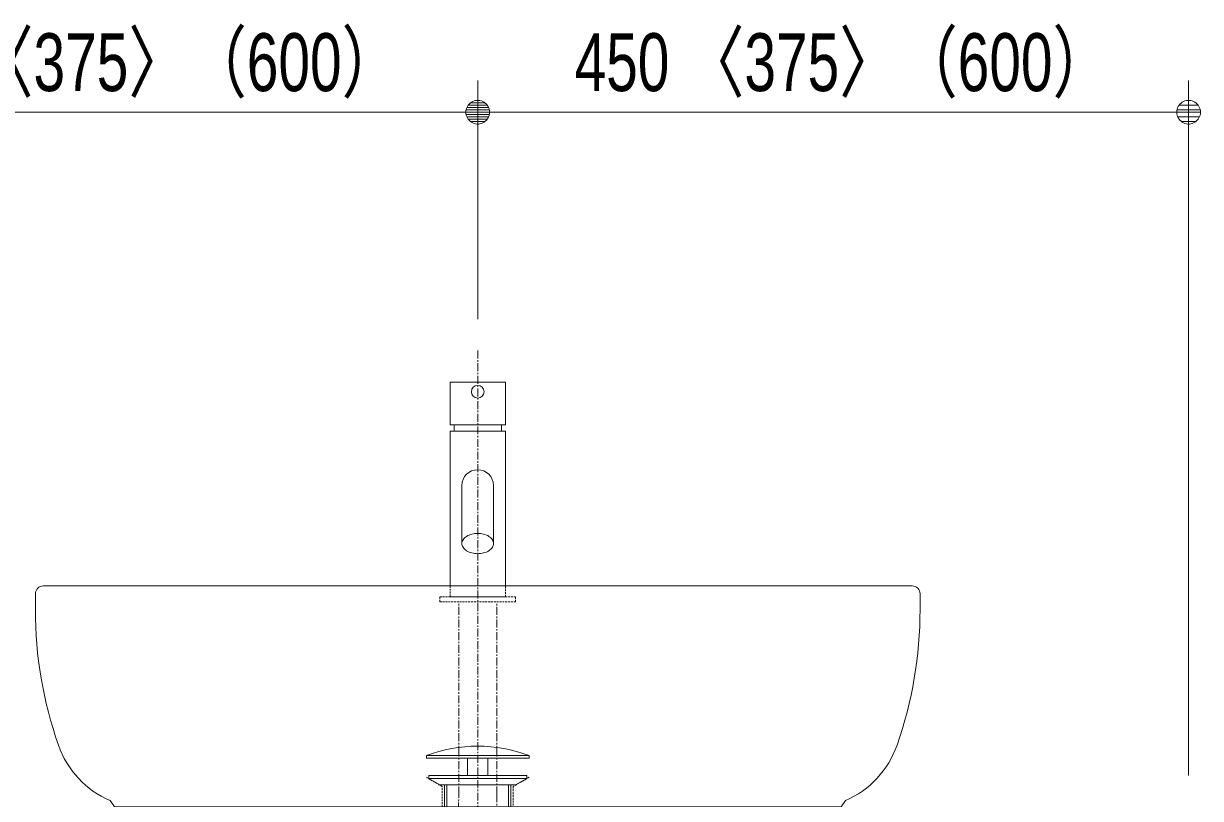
# Model space of a CAD drawing. Units: millimetres, scale not verified. Extents: x -6062 to 6062, y -3045 to 3045.
# Drawn here: x -5155 to -4410, y -1325 to -834 of the extents above; entities that cross this region are included whole.
import ezdxf
from ezdxf.enums import TextEntityAlignment as Align

# ---------------------------------------------------------------- set-up
doc = ezdxf.new("R2010")
doc.units = ezdxf.units.MM
doc.header["$LTSCALE"] = 20
doc.linetypes.add('CHAIN1', pattern=[8, 5, -1, 1, -1])
doc.linetypes.add('DASHED1', pattern=[1.8, 1.2, -0.6])
for name, color, linetype, lineweight in [('0-2_5ボウル・キャビネット', 7, 'Continuous', 9), ('0-4_0', 7, 'Continuous', 9), ('0-5_2寸法-1', 7, 'Continuous', 9), ('0-6_4給排水', 7, 'Continuous', 9)]:
    doc.layers.add(name, color=color, linetype=linetype, lineweight=lineweight)
doc.styles.add('ＭＳ Ｐゴシック', font='')
doc.styles.get('ＭＳ Ｐゴシック').set_extended_font_data('MS PGothic')

# ---------------------------------------------------------------- blocks, each defined once
blk = doc.blocks.new('_Dot')
at = {"layer": '0-4_0'}
for p, q in [((-10, 0), (-20, 0)), ((9.78, 2), (-9.78, 2)), ((7.99, 6), (-7.99, 6)), ((9.16, -3.98), (-9.16, -3.98)), ((6, -7.98), (-6, -7.98))]:
    blk.add_line(p, q, dxfattribs=at)
for points in [[(10, 0), (9.92, 1.25), (9.69, 2.49), (9.3, 3.68), (8.76, 4.82), (8.09, 5.88), (7.29, 6.85), (6.37, 7.71), (5.36, 8.44), (4.26, 9.05), (3.09, 9.51), (1.87, 9.82), (0.63, 9.98), (-0.63, 9.98), (-1.87, 9.82), (-3.09, 9.51), (-4.26, 9.05), (-5.36, 8.44), (-6.37, 7.71), (-7.29, 6.85), (-8.09, 5.88), (-8.76, 4.82), (-9.3, 3.68), (-9.69, 2.49), (-9.92, 1.25), (-10, 0), (0, 0)], [(-10, 0), (-9.92, -1.25), (-9.69, -2.49), (-9.3, -3.68), (-8.76, -4.82), (-8.09, -5.88), (-7.29, -6.85), (-6.37, -7.71), (-5.36, -8.44), (-4.26, -9.05), (-3.09, -9.51), (-1.87, -9.82), (-0.63, -9.98), (0.63, -9.98), (1.87, -9.82), (3.09, -9.51), (4.26, -9.05), (5.36, -8.44), (6.37, -7.71), (7.29, -6.85), (8.09, -5.88), (8.76, -4.82), (9.3, -3.68), (9.69, -2.49), (9.92, -1.25), (10, 0), (0, 0)]]:
    blk.add_lwpolyline(points, close=True, dxfattribs=at)
blk = doc.blocks.new('グループ-6')
at = {"layer": '0-2_5ボウル・キャビネット'}
for p, q in [((-56100, -23800), (-67100, -23800)), ((-67200, -23900), (-67200, -24100)), ((-56000, -24100), (-56000, -23900))]:
    blk.add_line(p, q, dxfattribs=at)
at = {"layer": '0-2_5ボウル・キャビネット', "linetype": 'DASHED1'}
blk.add_lwpolyline([(-60950, -26224.5), (-61150, -26340), (-61150, -26600), (-62050, -26600), (-62050, -26340), (-62250, -26224.5)], dxfattribs=at)
at = {"layer": '0-2_5ボウル・キャビネット'}
blk.add_lwpolyline([(-66255, -26520), (-66200, -26600), (-57000, -26600), (-56945, -26520)], dxfattribs=at)
for centre, radius, start, end in [((-67100, -23900), 100, 90, 180), ((-56100, -23900), 100, 0, 90), ((-62000, -24100), 5200, 180, 199.26503), ((-61200, -24100), 5200, 340.73497, 0), ((-65776, -25419.8), 1200, 199.26503, 246.47303), ((-57424, -25419.8), 1200, 293.52697, 340.73497), ((-61200, -24100), 5200, 340.24344, 340.73497)]:
    blk.add_arc(centre, radius, start, end, dxfattribs=at)
blk = doc.blocks.new('グループ-9')
at = {"layer": '0-6_4給排水'}
for p, q in [((-61900, -21760), (-61900, -21840)), ((-61300, -21760), (-61300, -21840))]:
    blk.add_line(p, q, dxfattribs=at)
blk.add_lwpolyline([(-61250, -21220), (-61950, -21220), (-61950, -21760), (-61250, -21760)], close=True, dxfattribs=at)
for points in [[(-61950, -23800), (-61950, -21840), (-61250, -21840), (-61250, -23800)], [(-61800, -22527.8), (-61800, -23263.4), (-61799.2, -23275), (-61796.7, -23286.8), (-61792.3, -23298.8), (-61786, -23310.7), (-61777.7, -23322.5), (-61767.4, -23333.8), (-61755.3, -23344.5), (-61741.4, -23354.3), (-61726.1, -23363.2), (-61709.4, -23371), (-61691.9, -23377.6), (-61673.6, -23383), (-61655, -23387), (-61636.4, -23389.8), (-61618, -23391.5), (-61600, -23392), (-61582, -23391.5), (-61563.6, -23389.8), (-61545, -23387), (-61526.4, -23383), (-61508.1, -23377.6), (-61490.6, -23371), (-61473.9, -23363.2), (-61458.6, -23354.3), (-61444.7, -23344.5), (-61432.6, -23333.8), (-61422.3, -23322.5), (-61414, -23310.7), (-61407.7, -23298.8), (-61403.3, -23286.8), (-61400.8, -23275), (-61400, -23263.4), (-61400, -22528)], [(-61400, -23263.4), (-61400.8, -23251.9), (-61403.3, -23240), (-61407.7, -23228), (-61414, -23216.1), (-61422.3, -23204.4), (-61432.6, -23193.1), (-61444.7, -23182.4), (-61458.6, -23172.5), (-61473.9, -23163.6), (-61490.6, -23155.8), (-61508.1, -23149.2), (-61526.4, -23143.9), (-61545, -23139.8), (-61563.6, -23137), (-61582, -23135.4), (-61600, -23134.9), (-61618, -23135.4), (-61636.4, -23137), (-61655, -23139.8), (-61673.6, -23143.9), (-61691.9, -23149.2), (-61709.4, -23155.8), (-61726.1, -23163.6), (-61741.4, -23172.5), (-61755.3, -23182.4), (-61767.4, -23193.1), (-61777.7, -23204.4), (-61786, -23216.1), (-61792.3, -23228), (-61796.7, -23240), (-61799.2, -23251.9), (-61800, -23263.4)]]:
    blk.add_lwpolyline(points, dxfattribs=at)
at = {"layer": '0-6_4給排水', "linetype": 'DASHED1'}
blk.add_lwpolyline([(-61950, -23800), (-61950, -23940), (-61250, -23940), (-61250, -23800)], dxfattribs=at)
blk.add_lwpolyline([(-62080, -23940), (-62080, -24000), (-61120, -24000), (-61120, -23940)], close=True, dxfattribs=at)
at = {"layer": '0-6_4給排水', "linetype": 'CHAIN1'}
for points in [[(-61840, -26440.6), (-61840, -25926.8), (-61840, -24000)], [(-61360, -26440.6), (-61360, -25926.8), (-61360, -24000)]]:
    blk.add_lwpolyline(points, dxfattribs=at)
at = {"layer": '0-6_4給排水'}
blk.add_circle((-61600, -21340), 80, dxfattribs=at)
for start, end in [(90, 180), (0, 90)]:
    blk.add_arc((-61600, -22528), 200, start, end, dxfattribs=at)
at = {"layer": '0-6_4給排水', "linetype": 'CHAIN1'}
for centre, start, end in [((-64754.5, -26440.6), 321.38223, 0), ((-58445.5, -26440.6), 180, 218.61777)]:
    blk.add_arc(centre, 2914.5, start, end, dxfattribs=at)
blk = doc.blocks.new('グループ-11')
at = {"layer": '0-6_4給排水', "linetype": 'CHAIN1'}
blk.add_line((-61600, -20820), (-61600, -41300), dxfattribs=at)
at = {"layer": '0-6_4給排水'}
for p, q in [((-62020, -26320), (-62020, -26600)), ((-61990, -26320), (-61990, -26600)), ((-61210, -26320), (-61210, -26600)), ((-61180, -26320), (-61180, -26600))]:
    blk.add_line(p, q, dxfattribs=at)
for points in [[(-62250, -25950), (-60950, -25950), (-60950, -25980), (-62250, -25980)], [(-61730, -25980), (-61470, -25980), (-61470, -26200), (-61730, -26200)], [(-62220, -26200), (-60980, -26200), (-60980, -26240), (-62220, -26240)], [(-62081.3, -26320), (-62220, -26240), (-60980, -26240), (-61120.2, -26320)]]:
    blk.add_lwpolyline(points, close=True, dxfattribs=at)
blk.add_arc((-61600, -27650.4), 1820.4, 69.08018, 110.91982, dxfattribs=at)

msp = doc.modelspace()

# ---------------------------------------------------------------- linework, layer by layer
at = {"layer": '0-5_2寸法-1'}
for p, q in [((-4867.5, -1021), (-4867.5, -870)), ((-4867.5, -1021), (-4867.5, -870)), ((-4417.5, -1310), (-4417.5, -870)), ((-5302.49, -890), (-4882.51, -890)), ((-4432.51, -890), (-4852.49, -890))]:
    msp.add_line(p, q, dxfattribs=at)

# ---------------------------------------------------------------- block references
at = {"layer": '0-2_5ボウル・キャビネット', "xscale": 0.05, "yscale": 0.05}
msp.add_blockref('グループ-6', (-1787.5, 0), dxfattribs=at)
at = {"layer": '0-5_2寸法-1', "xscale": 0.7503418, "yscale": 0.7503418}
for p in [(-4867.5, -890), (-4417.5, -890)]:
    msp.add_blockref('_Dot', p, dxfattribs=at)
at = {"layer": '0-5_2寸法-1', "xscale": 0.7503418, "yscale": 0.7503418, "rotation": 180}
msp.add_blockref('_Dot', (-4867.5, -890), dxfattribs=at)
at = {"layer": '0-6_4給排水', "xscale": 0.05, "yscale": 0.05}
for name in ['グループ-11', 'グループ-9']:
    msp.add_blockref(name, (-1787.5, 0), dxfattribs=at)

# ---------------------------------------------------------------- texts
at = {"layer": '0-5_2寸法-1', "style": 'ＭＳ Ｐゴシック', "width": 0.75}
for p in [(-5256.19, -887.65), (-4806.19, -887.65)]:
    msp.add_text('450 〈375〉（600）', height=36.66, dxfattribs=at).set_placement(p, align=Align.BOTTOM_LEFT)

doc.saveas('drawing.dxf')
